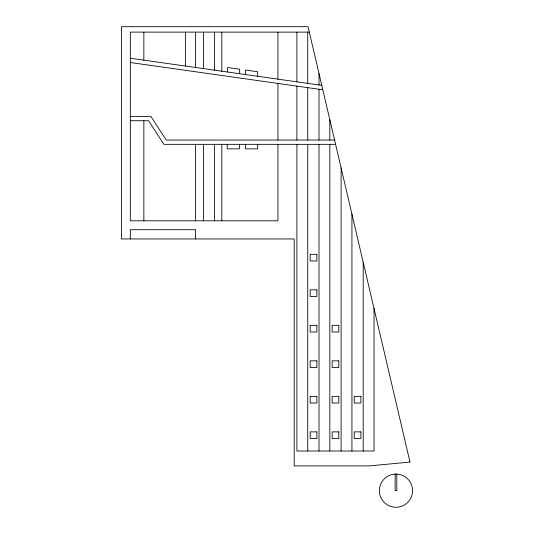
<?xml version="1.0" encoding="UTF-8"?>
<svg xmlns="http://www.w3.org/2000/svg" width="534" height="534" viewBox="0 0 534 534"><rect width="100%" height="100%" fill="white"/><g stroke="black" fill="none" stroke-linecap="round" stroke-linejoin="round"><path stroke-width="0.8" d="M309.299 32.113L130.323 32.113L130.323 220.796L277.947 220.796L277.947 144.34M130.323 116.419L150.895 116.419L166.248 140.062L334.578 140.062M130.323 120.724L148.559 120.724L163.891 144.34L335.579 144.34M130.323 58.233L321.762 85.353M130.323 62.518L322.803 89.785M396.802 474.132L396.802 490.686L395.14 490.686L395.14 474.132M374.027 308.518L374.027 451.016L296.911 451.016L296.911 144.34M363.207 262.301L363.207 451.016M351.933 214.161L351.933 451.016M341.106 167.943L341.106 451.016M329.832 119.803L329.832 140.062M329.832 144.34L329.832 451.016M319.012 73.585L319.012 84.959M319.012 89.245L319.012 140.062M319.012 144.34L319.012 451.016M307.738 32.113L307.738 83.364M307.738 87.649L307.738 140.062M307.738 144.34L307.738 451.016M296.911 32.113L296.911 81.829M296.911 86.114L296.911 140.062M277.947 32.113L277.947 79.145M277.947 83.431L277.947 140.062M257.668 76.269L257.668 71.763L245.58 70.047L245.58 74.56M257.668 144.34L257.668 148.852L245.46 148.852L245.46 144.34M239.646 73.719L239.646 69.206L227.557 67.498L227.557 72.003M239.466 144.34L239.466 148.852L227.257 148.852L227.257 144.34M221.81 32.113L221.81 71.189M221.81 144.34L221.81 220.796M214.595 32.113L214.595 70.168M214.595 144.34L214.595 220.796M203.501 32.113L203.501 68.599M203.501 144.34L203.501 220.796M195.611 32.113L195.611 67.478M195.611 144.34L195.611 220.796M195.611 238.952L195.611 229.707L130.323 229.707L130.323 238.952M185.391 32.113L185.391 66.029M143.853 32.113L143.853 60.148M143.853 120.724L143.853 220.796M409.992 462.07L369.461 465.888L294.207 465.888L294.207 238.952L121.412 238.952L121.412 26.7L308.031 26.7L409.992 462.07M395.974 474.079L393.805 474.219A16.614 16.614 0 0 0 381.964 499.61A16.614 16.614 0 0 0 409.985 499.61A16.614 16.614 0 0 0 398.144 474.219L395.974 474.079M316.856 254.324L310.194 254.324L310.194 260.979L316.856 260.979L316.856 254.324M316.856 289.828L310.194 289.828L310.194 296.49L316.856 296.49L316.856 289.828M316.856 325.339L310.194 325.339L310.194 332.001L316.856 332.001L316.856 325.339M338.796 325.339L332.141 325.339L332.141 332.001L338.796 332.001L338.796 325.339M316.856 360.851L310.194 360.851L310.194 367.512L316.856 367.512L316.856 360.851M338.796 360.851L332.141 360.851L332.141 367.512L338.796 367.512L338.796 360.851M316.856 396.361L310.194 396.361L310.194 403.023L316.856 403.023L316.856 396.361M338.796 396.361L332.141 396.361L332.141 403.023L338.796 403.023L338.796 396.361M360.897 396.361L354.236 396.361L354.236 403.023L360.897 403.023L360.897 396.361M316.856 431.873L310.194 431.873L310.194 438.534L316.856 438.534L316.856 431.873M338.796 431.873L332.141 431.873L332.141 438.534L338.796 438.534L338.796 431.873M360.897 431.873L354.236 431.873L354.236 438.534L360.897 438.534L360.897 431.873"/></g></svg>
